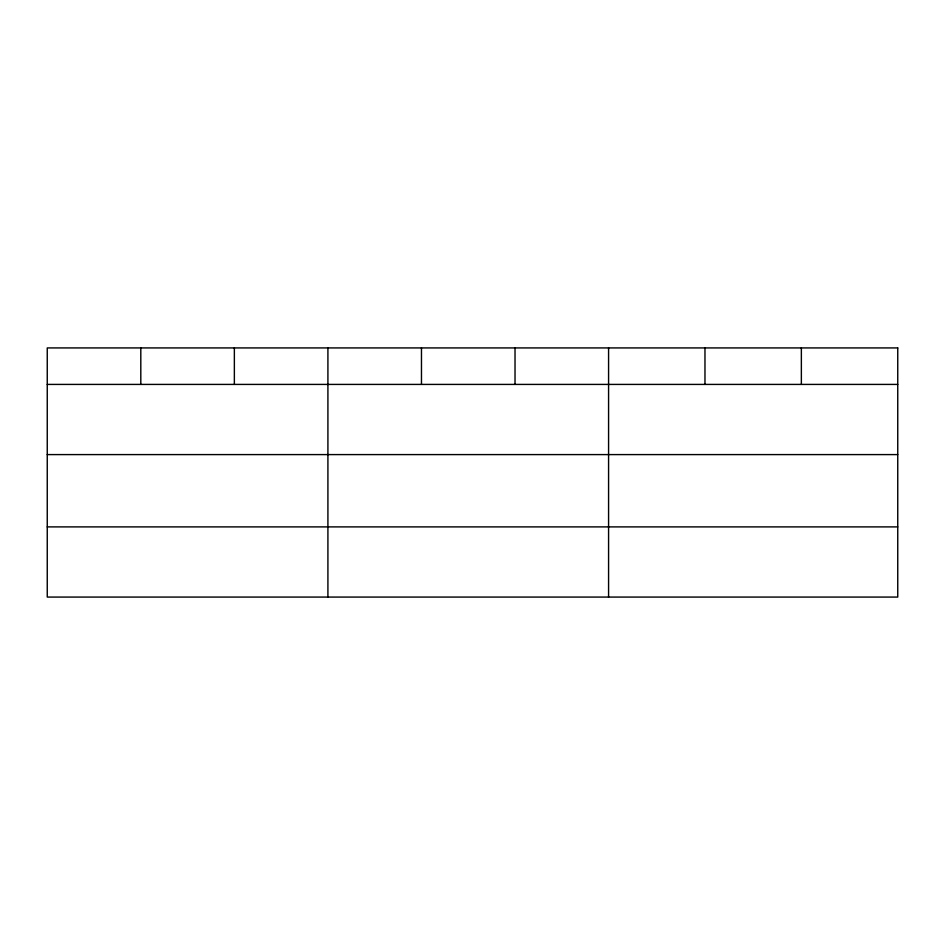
<?xml version="1.0" encoding="UTF-8"?>
<svg xmlns="http://www.w3.org/2000/svg" width="945" height="945" viewBox="0 0 945 945"><rect width="100%" height="100%" fill="white"/><g stroke="black" fill="none" stroke-linecap="round" stroke-linejoin="round"><path stroke-width="1.42" d="M47.25 384.414L897.75 384.414M47.25 454.592L897.75 454.592M47.25 526.897L897.75 526.897M801.36 347.925L801.36 384.414M704.97 347.925L704.97 384.414M608.58 347.925L608.58 597.075M515.025 347.925L515.025 384.414M421.47 347.925L421.47 384.414M327.915 347.925L327.915 597.075M234.36 347.925L234.36 384.414M140.805 347.925L140.805 384.414M897.75 347.925L47.25 347.925L47.25 597.075L897.75 597.075L897.75 347.925"/></g></svg>
